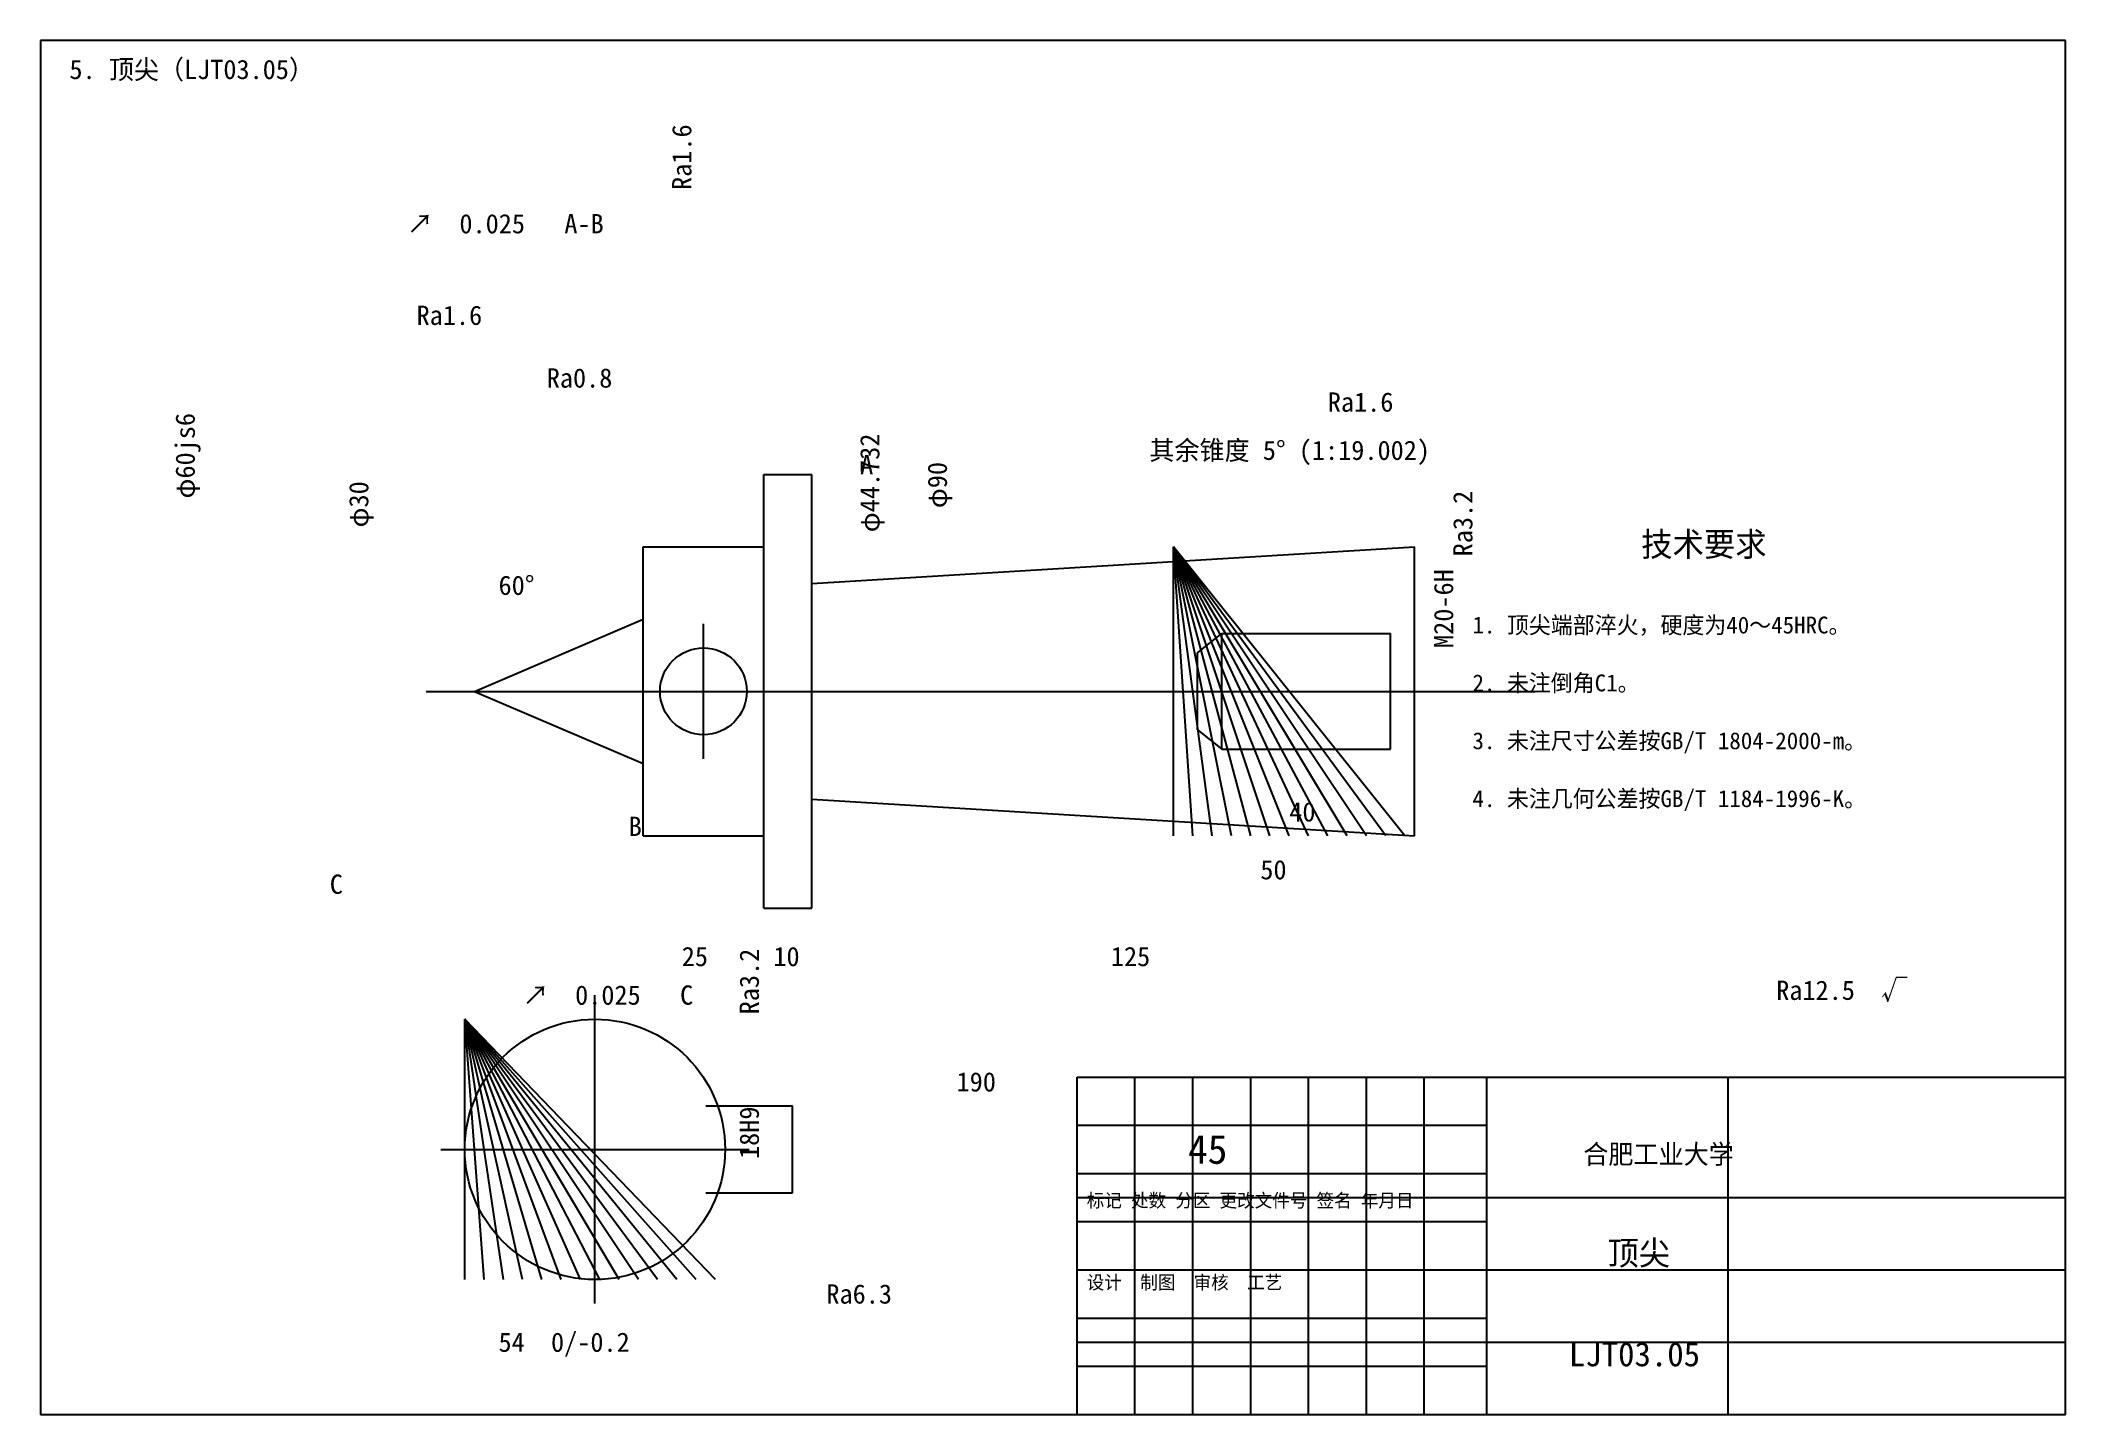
# Model space of a CAD drawing. Extents: x 0 to 420, y 0 to 285.
import ezdxf

# ---------------------------------------------------------------- set-up
doc = ezdxf.new("R2010")
doc.units = 0
for name, color, linetype in [('BORDER', 7, 'CONTINUOUS'), ('CENTER', 4, 'CONTINUOUS'), ('HATCH', 8, 'CONTINUOUS'), ('OBJECT', 7, 'CONTINUOUS'), ('TEXT', 7, 'CONTINUOUS')]:
    doc.layers.add(name, color=color, linetype=linetype)

msp = doc.modelspace()

# ---------------------------------------------------------------- linework, layer by layer
at = {"layer": 'BORDER'}
for p, q in [((420, 285), (0, 285)), ((0, 285), (0, 0)), ((420, 0), (420, 285)), ((215, 70), (420, 70)), ((215, 0), (215, 70)), ((215, 0), (215, 70)), ((215, 70), (300, 70)), ((227, 0), (227, 70)), ((239, 0), (239, 70)), ((251, 0), (251, 70)), ((263, 0), (263, 70)), ((275, 0), (275, 70)), ((287, 0), (287, 70)), ((300, 0), (300, 70)), ((350, 0), (350, 70)), ((420, 0), (420, 70)), ((215, 60), (300, 60)), ((215, 50), (300, 50)), ((215, 45), (420, 45)), ((215, 40), (300, 40)), ((215, 30), (420, 30)), ((215, 30), (300, 30)), ((215, 20), (300, 20)), ((215, 15), (420, 15)), ((215, 10), (300, 10)), ((0, 0), (420, 0)), ((215, 0), (420, 0)), ((215, 0), (300, 0)), ((215, 0), (300, 0))]:
    msp.add_line(p, q, dxfattribs=at)
at = {"layer": 'CENTER'}
for p, q in [((137.5, 136), (137.5, 164)), ((80, 150), (310, 150)), ((123.5, 150), (151.5, 150)), ((115, 23), (115, 87)), ((83, 55), (147, 55))]:
    msp.add_line(p, q, dxfattribs=at)
at = {"layer": 'HATCH'}
for p, q in [((235, 120), (235, 180)), ((239, 120), (235, 180)), ((243, 120), (235, 180)), ((247, 120), (235, 180)), ((251, 120), (235, 180)), ((255, 120), (235, 180)), ((259, 120), (235, 180)), ((263, 120), (235, 180)), ((267, 120), (235, 180)), ((271, 120), (235, 180)), ((275, 120), (235, 180)), ((279, 120), (235, 180)), ((283, 120), (235, 180)), ((88, 28), (88, 82)), ((92, 28), (88, 82)), ((96, 28), (88, 82)), ((100, 28), (88, 82)), ((104, 28), (88, 82)), ((108, 28), (88, 82)), ((112, 28), (88, 82)), ((116, 28), (88, 82)), ((120, 28), (88, 82)), ((124, 28), (88, 82)), ((128, 28), (88, 82)), ((132, 28), (88, 82)), ((136, 28), (88, 82)), ((140, 28), (88, 82))]:
    msp.add_line(p, q, dxfattribs=at)
at = {"layer": 'OBJECT'}
for p, q in [((150, 195), (160, 195)), ((150, 105), (150, 195)), ((160, 105), (160, 195)), ((125, 180), (150, 180)), ((125, 120), (125, 180)), ((150, 120), (150, 180)), ((160, 172.37), (285, 180)), ((235, 120), (235, 180)), ((285, 120), (285, 180)), ((90, 150), (125, 165)), ((125, 135), (125, 165)), ((240, 158), (245, 162)), ((245, 162), (280, 162)), ((245, 138), (245, 162)), ((280, 138), (280, 162)), ((240, 142), (240, 158)), ((90, 150), (125, 135)), ((240, 142), (245, 138)), ((245, 138), (280, 138)), ((160, 127.63), (285, 120)), ((125, 120), (150, 120)), ((150, 105), (160, 105)), ((138, 64), (156, 64)), ((156, 46), (156, 64)), ((138, 46), (156, 46))]:
    msp.add_line(p, q, dxfattribs=at)
for centre, radius in [((137.5, 150), 9), ((115, 55), 27)]:
    msp.add_circle(centre, radius, dxfattribs=at)

# ---------------------------------------------------------------- texts
at = {"layer": 'TEXT'}
for s, height, p in [('5. 顶尖（LJT03.05）', 4, (6, 277)), ('↗  0.025   A-B', 4, (76, 245)), ('Ra1.6', 4, (78, 226)), ('Ra0.8', 4, (105, 213)), ('Ra1.6', 4, (267, 208)), ('其余锥度 5° (1:19.002)', 4, (230, 198)), ('A', 4, (170, 195)), ('技术要求', 5, (332, 178)), ('60°', 4, (95, 170)), ('1. 顶尖端部淬火，硬度为40～45HRC。', 3.5, (297, 162)), ('2. 未注倒角C1。', 3.5, (297, 150)), ('3. 未注尺寸公差按GB/T 1804-2000-m。', 3.5, (297, 138)), ('40', 4, (259, 123)), ('4. 未注几何公差按GB/T 1184-1996-K。', 3.5, (297, 126)), ('B', 4, (122, 120)), ('50', 4, (253, 111)), ('C', 4, (60, 108)), ('25', 4, (133, 93)), ('10', 4, (152, 93)), ('125', 4, (222, 93)), ('↗  0.025   C', 4, (100, 85)), ('Ra12.5  √', 4, (360, 86)), ('190', 4, (190, 67)), ('45', 6, (238, 52)), ('合肥工业大学', 4, (320, 52)), ('标记 处数 分区 更改文件号 签名 年月日', 2.8, (217, 43)), ('顶尖', 5, (325, 31)), ('Ra6.3', 4, (163, 23)), ('设计  制图  审核  工艺', 2.8, (217, 26)), ('54  0/-0.2', 4, (95, 13)), ('LJT03.05', 5, (317, 10))]:
    msp.add_text(s, height=height, dxfattribs=at).set_placement(p)
for s, p in [('Ra1.6', (135, 254)), ('φ60js6', (32, 190)), ('φ44.732', (174, 183)), ('φ30', (68, 184)), ('φ90', (188, 188)), ('Ra3.2', (297, 178)), ('M20-6H', (293, 159)), ('Ra3.2', (149, 83)), ('18H9', (149, 53))]:
    msp.add_text(s, height=4, rotation=90, dxfattribs=at).set_placement(p)

doc.saveas('drawing.dxf')
